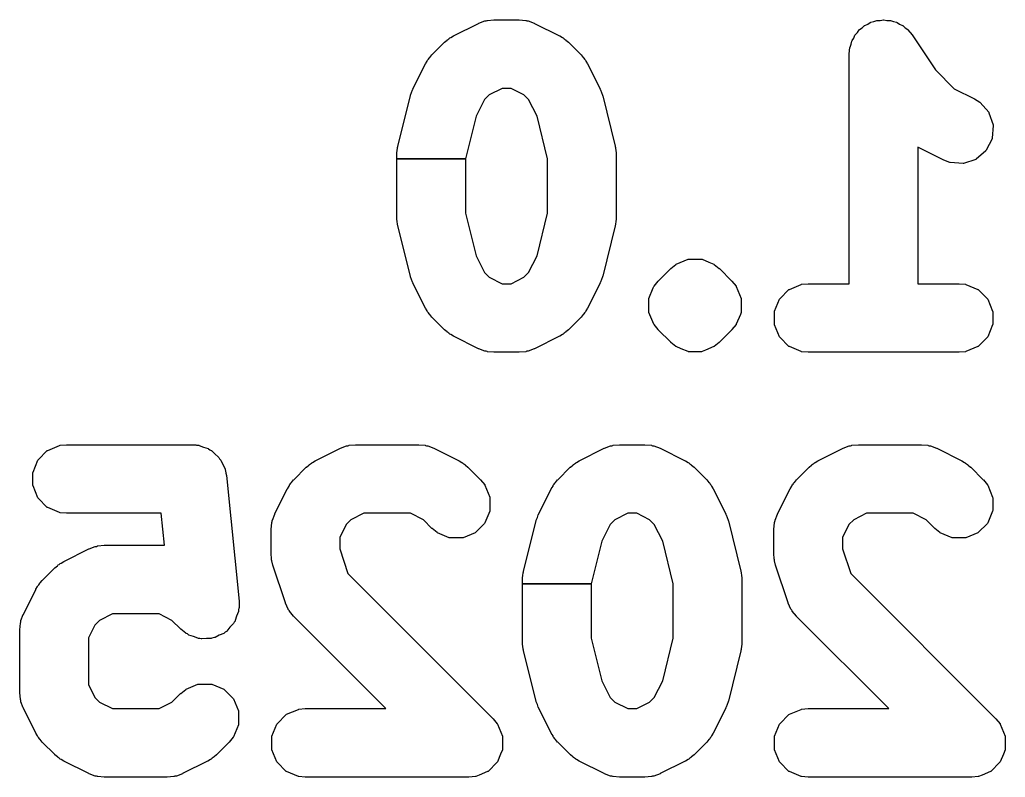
# Model space of a CAD drawing. Extents: x 54 to 204, y -96 to -37.
# Drawn here: x 165.086 to 168.82, y -95.995 to -93.125 of the extents above; entities that cross this region are included whole.
import ezdxf

# ---------------------------------------------------------------- set-up
doc = ezdxf.new("R2010")
doc.units = 0
doc.layers.add('BLACK', color=7, linetype='CONTINUOUS')

msp = doc.modelspace()

# ---------------------------------------------------------------- linework, layer by layer
at = {"layer": 'BLACK', "linetype": 'CONTINUOUS'}
for p, q in [((166.72976, -93.186189), (166.824998, -93.13857)), ((166.824998, -93.13857), (166.825447, -93.138372)), ((166.825447, -93.138372), (166.848333, -93.129614)), ((166.848333, -93.129614), (166.849765, -93.129297)), ((166.849765, -93.129297), (166.853435, -93.129035)), ((166.853435, -93.129035), (166.856838, -93.127627)), ((166.856838, -93.127627), (166.85826, -93.127271)), ((166.85826, -93.127271), (166.882646, -93.124869)), ((166.882646, -93.124869), (166.883136, -93.124845)), ((166.883136, -93.124845), (166.978374, -93.124845)), ((166.978374, -93.124845), (166.978864, -93.124869)), ((166.978864, -93.124869), (167.00325, -93.127271)), ((167.00325, -93.127271), (167.004673, -93.127628)), ((167.004673, -93.127628), (167.008071, -93.129035)), ((167.008071, -93.129035), (167.011745, -93.129297)), ((167.011745, -93.129297), (167.013177, -93.129614)), ((167.013177, -93.129614), (167.036063, -93.138372)), ((167.036063, -93.138372), (167.036512, -93.13857)), ((167.036512, -93.13857), (167.131749, -93.186188)), ((168.268256, -93.162204), (168.278033, -93.155686)), ((168.278033, -93.155686), (168.286344, -93.147375)), ((168.286344, -93.147375), (168.287966, -93.146292)), ((168.287966, -93.146292), (168.298947, -93.141742)), ((168.298947, -93.141742), (168.308838, -93.13515)), ((168.308838, -93.13515), (168.31064, -93.134405)), ((168.31064, -93.134405), (168.322168, -93.132123)), ((168.322168, -93.132123), (168.333027, -93.127627)), ((168.333027, -93.127627), (168.33494, -93.127247)), ((168.33494, -93.127247), (168.346824, -93.127247)), ((168.346824, -93.127247), (168.358486, -93.12494)), ((168.358486, -93.12494), (168.360437, -93.124942)), ((168.360437, -93.124942), (168.371963, -93.127247)), ((168.371963, -93.127247), (168.383712, -93.127247)), ((168.383712, -93.127247), (168.385625, -93.127628)), ((168.385625, -93.127628), (168.396601, -93.132174)), ((168.396601, -93.132174), (168.408264, -93.134507)), ((168.408264, -93.134507), (168.410065, -93.135256)), ((168.410065, -93.135256), (168.419829, -93.141795)), ((168.419829, -93.141795), (168.430685, -93.146292)), ((168.430685, -93.146292), (168.432308, -93.147375)), ((168.432308, -93.147375), (168.440715, -93.155782)), ((168.440715, -93.155782), (168.450589, -93.162395)), ((166.712084, -93.197286), (166.71528, -93.194665)), ((166.71528, -93.194665), (166.716537, -93.193912)), ((166.716537, -93.193912), (166.719194, -93.19281)), ((166.719194, -93.19281), (166.729333, -93.186429)), ((166.729333, -93.186429), (166.72976, -93.186189)), ((167.131749, -93.186188), (167.132177, -93.186429)), ((167.132177, -93.186429), (167.142317, -93.192813)), ((167.142317, -93.192813), (167.144971, -93.193912)), ((167.144971, -93.193912), (167.146229, -93.194666)), ((167.146229, -93.194666), (167.149414, -93.197279)), ((168.239736, -93.204106), (168.246277, -93.194337)), ((168.246277, -93.194337), (168.250773, -93.183485)), ((168.250773, -93.183485), (168.251856, -93.181864)), ((168.251856, -93.181864), (168.260261, -93.173457)), ((168.260261, -93.173457), (168.266876, -93.163582)), ((168.266876, -93.163582), (168.268256, -93.162204)), ((168.450589, -93.162395), (168.451675, -93.163381)), ((168.451675, -93.163381), (168.467037, -93.18214)), ((168.467037, -93.18214), (168.466998, -93.182171)), ((168.466998, -93.182171), (168.467085, -93.182301)), ((168.467085, -93.182301), (168.467136, -93.18226)), ((168.467136, -93.18226), (168.467192, -93.182328)), ((168.467192, -93.182328), (168.467492, -93.182734)), ((168.467492, -93.182734), (168.555586, -93.314876)), ((166.648355, -93.25816), (166.695973, -93.210541)), ((166.695973, -93.210541), (166.696337, -93.210211)), ((166.696337, -93.210211), (166.705599, -93.202608)), ((166.705599, -93.202608), (166.707483, -93.200438)), ((166.707483, -93.200438), (166.708595, -93.199484)), ((166.708595, -93.199484), (166.712084, -93.197286)), ((167.149414, -93.197279), (167.152915, -93.199484)), ((167.152915, -93.199484), (167.154028, -93.200439)), ((167.154028, -93.200439), (167.155912, -93.202612)), ((167.155912, -93.202612), (167.165172, -93.210211)), ((167.165172, -93.210211), (167.165535, -93.21054)), ((167.165535, -93.21054), (167.213154, -93.258158)), ((168.229375, -93.254098), (168.231752, -93.229969)), ((168.231752, -93.229969), (168.232109, -93.228546)), ((168.232109, -93.228546), (168.236655, -93.217568)), ((168.236655, -93.217568), (168.238988, -93.205907)), ((168.238988, -93.205907), (168.239736, -93.204106)), ((166.637299, -93.270779), (166.638253, -93.269667)), ((166.638253, -93.269667), (166.640429, -93.267778)), ((166.640429, -93.267778), (166.648026, -93.258523)), ((166.648026, -93.258523), (166.648355, -93.25816)), ((167.213154, -93.258158), (167.213484, -93.258522)), ((167.213484, -93.258522), (167.221082, -93.26778)), ((167.221082, -93.26778), (167.223257, -93.269667)), ((167.223257, -93.269667), (167.224211, -93.27078)), ((168.229326, -93.254845), (168.229347, -93.254387)), ((168.229326, -94.124845), (168.229326, -93.254845)), ((168.229347, -93.254387), (168.229355, -93.2543)), ((168.229355, -93.2543), (168.229417, -93.254305)), ((168.229418, -93.254102), (168.229375, -93.254098)), ((168.229417, -93.254305), (168.229418, -93.254102)), ((166.576385, -93.387183), (166.624003, -93.291946)), ((166.624003, -93.291946), (166.624244, -93.291518)), ((166.624244, -93.291518), (166.630626, -93.281378)), ((166.630626, -93.281378), (166.631727, -93.278723)), ((166.631727, -93.278723), (166.63248, -93.277466)), ((166.63248, -93.277466), (166.635095, -93.274277)), ((166.635095, -93.274277), (166.637299, -93.270779)), ((167.224211, -93.27078), (167.226408, -93.27427)), ((167.226408, -93.27427), (167.229029, -93.277464)), ((167.229029, -93.277464), (167.229784, -93.278723)), ((167.229784, -93.278723), (167.230885, -93.281384)), ((167.230885, -93.281384), (167.237265, -93.291517)), ((167.237265, -93.291517), (167.237506, -93.291945)), ((167.237506, -93.291945), (167.285125, -93.387183)), ((168.555586, -93.314876), (168.626809, -93.386099)), ((166.518922, -93.604267), (166.566541, -93.413791)), ((166.566541, -93.413791), (166.566683, -93.413322)), ((166.566683, -93.413322), (166.567096, -93.412163)), ((166.567096, -93.412163), (166.567112, -93.41195)), ((166.567112, -93.41195), (166.567429, -93.410518)), ((166.567429, -93.410518), (166.571298, -93.400403)), ((166.571298, -93.400403), (166.574929, -93.390246)), ((166.574929, -93.390246), (166.575616, -93.388957)), ((166.575616, -93.388957), (166.575747, -93.388778)), ((166.575747, -93.388778), (166.576188, -93.38763)), ((166.576188, -93.38763), (166.576385, -93.387183)), ((166.864904, -93.409304), (166.847118, -93.427089)), ((166.913825, -93.384845), (166.864904, -93.409304)), ((166.947686, -93.384845), (166.913825, -93.384845)), ((166.996604, -93.409303), (166.947686, -93.384845)), ((167.014389, -93.427089), (166.996604, -93.409303)), ((167.285125, -93.387183), (167.285323, -93.387632)), ((167.285323, -93.387632), (167.285761, -93.388778)), ((167.285761, -93.388778), (167.285891, -93.388953)), ((167.285891, -93.388953), (167.286581, -93.390247)), ((167.286581, -93.390247), (167.290198, -93.400371)), ((167.290198, -93.400371), (167.294081, -93.410518)), ((167.294081, -93.410518), (167.294399, -93.411955)), ((167.294399, -93.411955), (167.294413, -93.412168)), ((167.294413, -93.412168), (167.294826, -93.41332)), ((167.294826, -93.41332), (167.294969, -93.413791)), ((167.294969, -93.413791), (167.342588, -93.604267)), ((168.626809, -93.386099), (168.703177, -93.424283)), ((166.847118, -93.427089), (166.815318, -93.49069)), ((167.04619, -93.490691), (167.014389, -93.427089)), ((168.703177, -93.424283), (168.703605, -93.424524)), ((168.703605, -93.424524), (168.724343, -93.437579)), ((168.724343, -93.437579), (168.725456, -93.438534)), ((168.725456, -93.438534), (168.757412, -93.475379)), ((166.815318, -93.49069), (166.775041, -93.651802)), ((167.086469, -93.651803), (167.04619, -93.490691)), ((168.757412, -93.475379), (168.758378, -93.477074)), ((168.758378, -93.477074), (168.773801, -93.523344)), ((168.774045, -93.52528), (168.770587, -93.57393)), ((168.773801, -93.523344), (168.774045, -93.52528)), ((166.518291, -93.608368), (166.518827, -93.604748)), ((166.518827, -93.604748), (166.518922, -93.604267)), ((167.342588, -93.604267), (167.342683, -93.604749)), ((167.342683, -93.604749), (167.343217, -93.608367)), ((168.770072, -93.575811), (168.748261, -93.619434)), ((168.770587, -93.57393), (168.770072, -93.575811)), ((166.515041, -93.635797), (166.515065, -93.635307)), ((166.515041, -93.651802), (166.515041, -93.635797)), ((166.515065, -93.635307), (166.515423, -93.631668)), ((166.515243, -93.62899), (166.516573, -93.619987)), ((166.515243, -93.630457), (166.515243, -93.62899)), ((166.515423, -93.631668), (166.515243, -93.630457)), ((166.516573, -93.619987), (166.517467, -93.610921)), ((166.517467, -93.610921), (166.517823, -93.6095)), ((166.517823, -93.6095), (166.518291, -93.608368)), ((167.343217, -93.608367), (167.343686, -93.609498)), ((167.343686, -93.609498), (167.344043, -93.610921)), ((167.344043, -93.610921), (167.344935, -93.619985)), ((167.344935, -93.619985), (167.346267, -93.628989)), ((167.346266, -93.630458), (167.346085, -93.631665)), ((167.346085, -93.631665), (167.346445, -93.635306)), ((167.346267, -93.628989), (167.346266, -93.630458)), ((167.346445, -93.635306), (167.346469, -93.635797)), ((167.346469, -93.635797), (167.346469, -93.873892)), ((168.491236, -93.608974), (168.489326, -93.607771)), ((168.489326, -93.607771), (168.489326, -94.124845)), ((168.491664, -93.609215), (168.491236, -93.608974)), ((168.586902, -93.656834), (168.491664, -93.609215)), ((168.747065, -93.620975), (168.71022, -93.652931)), ((168.748261, -93.619434), (168.747065, -93.620975)), ((166.515041, -93.873892), (166.515041, -93.651802)), ((166.515041, -93.651802), (166.775041, -93.651802)), ((166.775041, -93.651802), (166.515041, -93.651802)), ((166.775041, -93.651802), (166.775041, -93.857886)), ((167.086469, -93.857885), (167.086469, -93.651803)), ((168.587351, -93.657032), (168.586902, -93.656834)), ((168.610237, -93.66579), (168.587351, -93.657032)), ((168.61167, -93.666107), (168.610237, -93.66579)), ((168.660319, -93.669564), (168.61167, -93.666107)), ((168.662254, -93.66932), (168.660319, -93.669564)), ((168.708525, -93.653897), (168.662254, -93.66932)), ((168.71022, -93.652931), (168.708525, -93.653897)), ((166.775041, -93.857886), (166.815318, -94.018997)), ((167.04619, -94.018996), (167.086469, -93.857885)), ((166.515065, -93.874382), (166.515041, -93.873892)), ((166.515423, -93.878019), (166.515065, -93.874382)), ((166.515243, -93.879232), (166.515423, -93.878019)), ((166.515243, -93.880699), (166.515243, -93.879232)), ((166.516573, -93.8897), (166.515243, -93.880699)), ((166.517467, -93.898768), (166.516573, -93.8897)), ((166.517823, -93.90019), (166.517467, -93.898768)), ((166.518291, -93.901321), (166.517823, -93.90019)), ((166.518827, -93.904941), (166.518291, -93.901321)), ((167.343217, -93.901322), (167.342683, -93.90494)), ((167.343686, -93.900192), (167.343217, -93.901322)), ((167.344043, -93.898768), (167.343686, -93.900192)), ((167.344935, -93.889702), (167.344043, -93.898768)), ((167.346267, -93.8807), (167.344935, -93.889702)), ((167.346445, -93.874383), (167.346085, -93.878022)), ((167.346085, -93.878022), (167.346266, -93.879231)), ((167.346266, -93.879231), (167.346267, -93.8807)), ((167.346469, -93.873892), (167.346445, -93.874383)), ((166.518922, -93.905422), (166.518827, -93.904941)), ((166.566541, -94.095898), (166.518922, -93.905422)), ((167.342588, -93.905422), (167.294969, -94.095898)), ((167.342683, -93.90494), (167.342588, -93.905422)), ((166.815318, -94.018997), (166.847118, -94.082597)), ((167.014388, -94.0826), (167.04619, -94.018996)), ((167.553479, -94.067354), (167.57242, -94.051808)), ((167.57242, -94.051808), (167.573679, -94.051054)), ((167.573679, -94.051054), (167.618739, -94.032389)), ((167.618739, -94.032389), (167.620652, -94.032008)), ((167.620652, -94.032008), (167.669428, -94.032008)), ((167.669428, -94.032008), (167.671341, -94.032389)), ((167.671341, -94.032389), (167.697735, -94.043322)), ((167.697735, -94.043322), (167.716399, -94.051053)), ((167.716399, -94.051053), (167.717613, -94.051863)), ((167.717613, -94.051863), (167.717659, -94.051808)), ((167.717659, -94.051808), (167.736601, -94.067354)), ((166.847118, -94.082597), (166.864907, -94.100386)), ((166.996604, -94.100385), (167.014388, -94.0826)), ((167.505496, -94.115304), (167.553115, -94.067684)), ((167.553115, -94.067684), (167.553479, -94.067354)), ((167.736601, -94.067354), (167.736965, -94.067683)), ((167.736965, -94.067683), (167.784584, -94.115302)), ((166.566684, -94.096368), (166.566541, -94.095898)), ((166.567096, -94.097522), (166.566684, -94.096368)), ((166.567112, -94.097739), (166.567096, -94.097522)), ((166.567429, -94.099171), (166.567112, -94.097739)), ((166.571298, -94.109284), (166.567429, -94.099171)), ((166.574929, -94.119443), (166.571298, -94.109284)), ((166.575618, -94.120735), (166.574929, -94.119443)), ((166.575749, -94.120912), (166.575618, -94.120735)), ((166.576188, -94.122058), (166.575749, -94.120912)), ((166.576385, -94.122506), (166.576188, -94.122058)), ((166.624003, -94.217743), (166.576385, -94.122506)), ((166.864907, -94.100386), (166.913825, -94.124845)), ((166.913825, -94.124845), (166.947686, -94.124845)), ((166.947686, -94.124845), (166.996604, -94.100385)), ((167.285125, -94.122506), (167.237506, -94.217744)), ((167.285323, -94.122056), (167.285125, -94.122506)), ((167.28576, -94.120912), (167.285323, -94.122056)), ((167.285889, -94.120739), (167.28576, -94.120912)), ((167.286582, -94.119442), (167.285889, -94.120739)), ((167.29022, -94.109258), (167.286582, -94.119442)), ((167.294081, -94.099171), (167.29022, -94.109258)), ((167.294399, -94.097733), (167.294081, -94.099171)), ((167.294414, -94.097517), (167.294399, -94.097733)), ((167.294825, -94.09637), (167.294414, -94.097517)), ((167.294969, -94.095898), (167.294825, -94.09637)), ((167.489622, -94.134609), (167.505167, -94.115667)), ((167.505167, -94.115667), (167.505496, -94.115304)), ((167.784584, -94.115302), (167.784913, -94.115666)), ((167.784913, -94.115666), (167.800458, -94.134609)), ((168.002253, -94.146292), (168.047313, -94.127628)), ((168.047313, -94.127628), (168.048736, -94.127271)), ((168.048736, -94.127271), (168.073122, -94.124869)), ((168.073122, -94.124869), (168.073612, -94.124845)), ((168.073612, -94.124845), (168.229326, -94.124845)), ((168.489326, -94.124845), (168.64504, -94.124845)), ((168.64504, -94.124845), (168.64553, -94.124869)), ((168.64553, -94.124869), (168.669916, -94.127271)), ((168.669916, -94.127271), (168.671339, -94.127628)), ((168.671339, -94.127628), (168.716399, -94.146292)), ((167.470204, -94.180926), (167.486689, -94.141129)), ((167.486689, -94.141129), (167.488868, -94.135868)), ((167.488868, -94.135868), (167.489622, -94.134609)), ((167.800458, -94.134609), (167.801212, -94.135868)), ((167.801212, -94.135868), (167.819876, -94.180927)), ((167.966142, -94.181863), (168.00063, -94.147375)), ((168.00063, -94.147375), (168.002253, -94.146292)), ((168.716399, -94.146292), (168.718022, -94.147375)), ((168.718022, -94.147375), (168.75251, -94.181863)), ((167.469823, -94.182839), (167.470204, -94.180926)), ((167.469823, -94.231614), (167.469823, -94.182839)), ((167.819876, -94.180927), (167.820257, -94.18284)), ((167.820257, -94.18284), (167.820257, -94.231614)), ((167.946395, -94.228546), (167.965059, -94.183486)), ((167.965059, -94.183486), (167.966142, -94.181863)), ((168.75251, -94.181863), (168.753593, -94.183486)), ((168.753593, -94.183486), (168.772257, -94.228546)), ((166.624244, -94.218171), (166.624003, -94.217743)), ((166.630625, -94.228308), (166.624244, -94.218171)), ((166.631726, -94.230965), (166.630625, -94.228308)), ((166.63248, -94.232223), (166.631726, -94.230965)), ((166.635098, -94.235414), (166.63248, -94.232223)), ((166.637299, -94.238909), (166.635098, -94.235414)), ((166.638254, -94.240022), (166.637299, -94.238909)), ((166.640427, -94.241906), (166.638254, -94.240022)), ((167.223255, -94.240023), (167.221083, -94.241905)), ((167.224212, -94.238908), (167.223255, -94.240023)), ((167.226411, -94.235413), (167.224212, -94.238908)), ((167.22903, -94.232223), (167.226411, -94.235413)), ((167.229785, -94.230963), (167.22903, -94.232223)), ((167.230884, -94.228305), (167.229785, -94.230963)), ((167.237265, -94.218172), (167.230884, -94.228305)), ((167.237506, -94.217744), (167.237265, -94.218172)), ((167.470204, -94.233528), (167.469823, -94.231614)), ((167.488869, -94.278587), (167.470204, -94.233528)), ((167.819876, -94.233528), (167.816729, -94.241125)), ((167.820257, -94.231614), (167.819876, -94.233528)), ((167.946014, -94.230459), (167.946395, -94.228546)), ((167.946014, -94.279231), (167.946014, -94.230459)), ((168.772257, -94.228546), (168.772638, -94.230459)), ((168.772638, -94.230459), (168.772638, -94.279231)), ((166.648025, -94.251165), (166.640427, -94.241906)), ((166.648354, -94.251528), (166.648025, -94.251165)), ((166.695973, -94.299148), (166.648354, -94.251528)), ((167.213156, -94.25153), (167.165537, -94.299149)), ((167.213485, -94.251166), (167.213156, -94.25153)), ((167.221083, -94.241905), (167.213485, -94.251166)), ((167.816729, -94.241125), (167.801211, -94.278586)), ((166.696337, -94.299478), (166.695973, -94.299148)), ((166.705598, -94.307078), (166.696337, -94.299478)), ((166.707482, -94.309251), (166.705598, -94.307078)), ((166.708595, -94.310206), (166.707482, -94.309251)), ((166.712082, -94.312401), (166.708595, -94.310206)), ((166.715278, -94.315024), (166.712082, -94.312401)), ((166.716537, -94.315779), (166.715278, -94.315024)), ((167.146232, -94.315023), (167.144972, -94.315779)), ((167.149419, -94.312405), (167.146232, -94.315023)), ((167.152914, -94.310207), (167.149419, -94.312405)), ((167.154029, -94.30925), (167.152914, -94.310207)), ((167.155912, -94.307077), (167.154029, -94.30925)), ((167.165173, -94.299478), (167.155912, -94.307077)), ((167.165537, -94.299149), (167.165173, -94.299478)), ((167.489681, -94.279804), (167.488869, -94.278587)), ((167.489627, -94.279849), (167.489681, -94.279804)), ((167.505168, -94.298786), (167.489627, -94.279849)), ((167.505497, -94.299149), (167.505168, -94.298786)), ((167.553115, -94.346768), (167.505497, -94.299149)), ((167.784582, -94.299151), (167.736963, -94.346769)), ((167.784912, -94.298787), (167.784582, -94.299151)), ((167.800457, -94.279845), (167.784912, -94.298787)), ((167.801211, -94.278586), (167.800457, -94.279845)), ((167.946395, -94.281144), (167.946014, -94.279231)), ((167.965059, -94.326204), (167.946395, -94.281144)), ((168.772257, -94.281144), (168.753593, -94.326204)), ((168.772638, -94.279231), (168.772257, -94.281144)), ((166.719201, -94.316882), (166.716537, -94.315779)), ((166.729332, -94.32326), (166.719201, -94.316882)), ((166.72976, -94.323501), (166.729332, -94.32326)), ((166.824998, -94.37112), (166.72976, -94.323501)), ((167.131749, -94.323502), (167.036512, -94.37112)), ((167.132177, -94.323261), (167.131749, -94.323502)), ((167.14231, -94.31688), (167.132177, -94.323261)), ((167.144972, -94.315779), (167.14231, -94.31688)), ((167.553479, -94.347098), (167.553115, -94.346768)), ((167.572421, -94.362643), (167.553479, -94.347098)), ((167.7366, -94.347098), (167.717663, -94.362638)), ((167.736963, -94.346769), (167.7366, -94.347098)), ((167.966142, -94.327827), (167.965059, -94.326204)), ((168.00063, -94.362315), (167.966142, -94.327827)), ((168.75251, -94.327827), (168.718022, -94.362315)), ((168.753593, -94.326204), (168.75251, -94.327827)), ((166.825447, -94.371318), (166.824998, -94.37112)), ((166.848333, -94.380076), (166.825447, -94.371318)), ((166.849766, -94.380393), (166.848333, -94.380076)), ((166.853436, -94.380653), (166.849766, -94.380393)), ((166.856837, -94.382062), (166.853436, -94.380653)), ((166.85826, -94.382419), (166.856837, -94.382062)), ((166.882646, -94.384821), (166.85826, -94.382419)), ((166.883136, -94.384845), (166.882646, -94.384821)), ((166.978374, -94.384845), (166.883136, -94.384845)), ((166.978864, -94.384821), (166.978374, -94.384845)), ((167.00325, -94.382419), (166.978864, -94.384821)), ((167.004674, -94.382062), (167.00325, -94.382419)), ((167.008072, -94.380653), (167.004674, -94.382062)), ((167.011744, -94.380393), (167.008072, -94.380653)), ((167.013177, -94.380076), (167.011744, -94.380393)), ((167.036063, -94.371318), (167.013177, -94.380076)), ((167.036512, -94.37112), (167.036063, -94.371318)), ((167.572466, -94.362587), (167.572421, -94.362643)), ((167.573681, -94.363398), (167.572466, -94.362587)), ((167.592679, -94.371267), (167.573681, -94.363398)), ((167.61874, -94.382062), (167.592679, -94.371267)), ((167.620653, -94.382443), (167.61874, -94.382062)), ((167.669427, -94.382443), (167.620653, -94.382443)), ((167.671341, -94.382062), (167.669427, -94.382443)), ((167.684538, -94.376595), (167.671341, -94.382062)), ((167.716399, -94.363398), (167.684537, -94.376594)), ((167.684537, -94.376594), (167.684538, -94.376595)), ((167.717576, -94.362532), (167.716399, -94.363398)), ((167.717663, -94.362638), (167.717576, -94.362532)), ((168.002253, -94.363398), (168.00063, -94.362315)), ((168.047313, -94.382062), (168.002253, -94.363398)), ((168.048736, -94.382419), (168.047313, -94.382062)), ((168.073122, -94.384821), (168.048736, -94.382419)), ((168.073612, -94.384845), (168.073122, -94.384821)), ((168.64504, -94.384845), (168.073612, -94.384845)), ((168.64553, -94.384821), (168.64504, -94.384845)), ((168.669916, -94.382419), (168.64553, -94.384821)), ((168.671339, -94.382062), (168.669916, -94.382419)), ((168.716399, -94.363398), (168.671339, -94.382062)), ((168.718022, -94.362315), (168.716399, -94.363398)), ((165.156618, -94.791807), (165.191106, -94.757319)), ((165.191106, -94.757319), (165.192729, -94.756236)), ((165.192729, -94.756236), (165.237789, -94.737572)), ((165.237789, -94.737572), (165.239212, -94.737215)), ((165.239212, -94.737215), (165.263598, -94.734813)), ((165.263598, -94.734813), (165.264088, -94.734789)), ((165.264088, -94.734789), (165.740278, -94.734789)), ((165.740278, -94.734789), (165.740768, -94.734813)), ((165.740768, -94.734813), (165.749296, -94.735652)), ((165.749296, -94.735652), (165.751847, -94.735398)), ((165.751847, -94.735398), (165.753788, -94.735586)), ((165.753788, -94.735586), (165.756294, -94.736341)), ((165.756294, -94.736341), (165.765154, -94.737215)), ((165.765154, -94.737215), (165.766577, -94.737572)), ((165.766577, -94.737572), (165.783222, -94.744466)), ((165.783222, -94.744466), (165.800482, -94.749674)), ((165.800482, -94.749674), (165.802204, -94.750591)), ((165.802204, -94.750591), (165.806504, -94.754109)), ((165.806504, -94.754109), (165.811638, -94.756236)), ((165.811638, -94.756236), (165.81326, -94.757319)), ((165.81326, -94.757319), (165.826008, -94.770067)), ((166.20595, -94.796133), (166.301188, -94.748514)), ((166.301188, -94.748514), (166.301637, -94.748316)), ((166.301637, -94.748316), (166.324523, -94.739558)), ((166.324523, -94.739558), (166.325955, -94.739241)), ((166.325955, -94.739241), (166.329625, -94.738979)), ((166.329625, -94.738979), (166.333028, -94.737571)), ((166.333028, -94.737571), (166.33445, -94.737215)), ((166.33445, -94.737215), (166.358836, -94.734813)), ((166.358836, -94.734813), (166.359326, -94.734789)), ((166.359326, -94.734789), (166.597421, -94.734789)), ((166.597421, -94.734789), (166.597911, -94.734813)), ((166.597911, -94.734813), (166.622297, -94.737215)), ((166.622297, -94.737215), (166.62372, -94.737572)), ((166.62372, -94.737572), (166.627118, -94.738979)), ((166.627118, -94.738979), (166.630792, -94.739241)), ((166.630792, -94.739241), (166.632224, -94.739558)), ((166.632224, -94.739558), (166.65511, -94.748316)), ((166.65511, -94.748316), (166.655559, -94.748514)), ((166.655559, -94.748514), (166.750796, -94.796132)), ((167.20595, -94.796133), (167.301188, -94.748514)), ((167.301188, -94.748514), (167.301637, -94.748316)), ((167.301637, -94.748316), (167.324523, -94.739558)), ((167.324523, -94.739558), (167.325955, -94.739241)), ((167.325955, -94.739241), (167.329625, -94.738979)), ((167.329625, -94.738979), (167.333028, -94.737571)), ((167.333028, -94.737571), (167.33445, -94.737215)), ((167.33445, -94.737215), (167.358836, -94.734813)), ((167.358836, -94.734813), (167.359326, -94.734789)), ((167.359326, -94.734789), (167.454564, -94.734789)), ((167.454564, -94.734789), (167.455054, -94.734813)), ((167.455054, -94.734813), (167.47944, -94.737215)), ((167.47944, -94.737215), (167.480863, -94.737572)), ((167.480863, -94.737572), (167.484261, -94.738979)), ((167.484261, -94.738979), (167.487935, -94.739241)), ((167.487935, -94.739241), (167.489367, -94.739558)), ((167.489367, -94.739558), (167.512253, -94.748316)), ((167.512253, -94.748316), (167.512702, -94.748514)), ((167.512702, -94.748514), (167.607939, -94.796132)), ((168.110712, -94.796133), (168.20595, -94.748514)), ((168.20595, -94.748514), (168.206399, -94.748316)), ((168.206399, -94.748316), (168.229285, -94.739558)), ((168.229285, -94.739558), (168.230717, -94.739241)), ((168.230717, -94.739241), (168.234387, -94.738979)), ((168.234387, -94.738979), (168.23779, -94.737571)), ((168.23779, -94.737571), (168.239212, -94.737215)), ((168.239212, -94.737215), (168.263598, -94.734813)), ((168.263598, -94.734813), (168.264088, -94.734789)), ((168.264088, -94.734789), (168.502183, -94.734789)), ((168.502183, -94.734789), (168.502673, -94.734813)), ((168.502673, -94.734813), (168.527059, -94.737215)), ((168.527059, -94.737215), (168.528482, -94.737572)), ((168.528482, -94.737572), (168.53188, -94.738979)), ((168.53188, -94.738979), (168.535554, -94.739241)), ((168.535554, -94.739241), (168.536986, -94.739558)), ((168.536986, -94.739558), (168.559872, -94.748316)), ((168.559872, -94.748316), (168.560321, -94.748514)), ((168.560321, -94.748514), (168.655558, -94.796132)), ((165.136871, -94.83849), (165.155535, -94.79343)), ((165.155535, -94.79343), (165.156618, -94.791807)), ((165.826008, -94.770067), (165.839952, -94.781476)), ((165.839952, -94.781476), (165.841192, -94.782982)), ((165.841192, -94.782982), (165.843817, -94.787876)), ((165.843817, -94.787876), (165.847748, -94.791807)), ((165.847748, -94.791807), (165.848831, -94.79343)), ((165.848831, -94.79343), (165.855724, -94.810075)), ((166.195384, -94.802754), (166.205523, -94.796373)), ((166.205523, -94.796373), (166.20595, -94.796133)), ((166.750796, -94.796132), (166.751224, -94.796373)), ((166.751224, -94.796373), (166.761364, -94.802757)), ((167.195384, -94.802754), (167.205523, -94.796373)), ((167.205523, -94.796373), (167.20595, -94.796133)), ((167.607939, -94.796132), (167.608367, -94.796373)), ((167.608367, -94.796373), (167.618507, -94.802757)), ((168.100146, -94.802754), (168.110285, -94.796373)), ((168.110285, -94.796373), (168.110712, -94.796133)), ((168.655558, -94.796132), (168.655986, -94.796373)), ((168.655986, -94.796373), (168.666126, -94.802757)), ((165.855724, -94.810075), (165.864247, -94.825961)), ((165.864247, -94.825961), (165.864743, -94.827342)), ((165.864743, -94.827342), (165.866492, -94.836066)), ((165.866492, -94.836066), (165.867496, -94.83849)), ((166.124545, -94.868104), (166.172163, -94.820485)), ((166.172163, -94.820485), (166.172527, -94.820155)), ((166.172527, -94.820155), (166.181789, -94.812552)), ((166.181789, -94.812552), (166.183673, -94.810382)), ((166.183673, -94.810382), (166.184785, -94.809428)), ((166.184785, -94.809428), (166.188274, -94.80723)), ((166.188274, -94.80723), (166.19147, -94.804609)), ((166.19147, -94.804609), (166.192727, -94.803856)), ((166.192727, -94.803856), (166.195384, -94.802754)), ((166.761364, -94.802757), (166.764018, -94.803856)), ((166.764018, -94.803856), (166.765276, -94.80461)), ((166.765276, -94.80461), (166.768461, -94.807223)), ((166.768461, -94.807223), (166.771962, -94.809428)), ((166.771962, -94.809428), (166.773075, -94.810383)), ((166.773075, -94.810383), (166.774959, -94.812556)), ((166.774959, -94.812556), (166.784219, -94.820155)), ((166.784219, -94.820155), (166.784582, -94.820484)), ((166.784582, -94.820484), (166.832201, -94.868102)), ((167.124545, -94.868104), (167.172163, -94.820485)), ((167.172163, -94.820485), (167.172527, -94.820155)), ((167.172527, -94.820155), (167.181789, -94.812552)), ((167.181789, -94.812552), (167.183673, -94.810382)), ((167.183673, -94.810382), (167.184785, -94.809428)), ((167.184785, -94.809428), (167.188274, -94.80723)), ((167.188274, -94.80723), (167.19147, -94.804609)), ((167.19147, -94.804609), (167.192727, -94.803856)), ((167.192727, -94.803856), (167.195384, -94.802754)), ((167.618507, -94.802757), (167.621161, -94.803856)), ((167.621161, -94.803856), (167.622419, -94.80461)), ((167.622419, -94.80461), (167.625604, -94.807223)), ((167.625604, -94.807223), (167.629105, -94.809428)), ((167.629105, -94.809428), (167.630218, -94.810383)), ((167.630218, -94.810383), (167.632102, -94.812556)), ((167.632102, -94.812556), (167.641362, -94.820155)), ((167.641362, -94.820155), (167.641725, -94.820484)), ((167.641725, -94.820484), (167.689344, -94.868102)), ((168.029307, -94.868104), (168.076925, -94.820485)), ((168.076925, -94.820485), (168.077289, -94.820155)), ((168.077289, -94.820155), (168.086551, -94.812552)), ((168.086551, -94.812552), (168.088435, -94.810382)), ((168.088435, -94.810382), (168.089547, -94.809428)), ((168.089547, -94.809428), (168.093036, -94.80723)), ((168.093036, -94.80723), (168.096232, -94.804609)), ((168.096232, -94.804609), (168.097489, -94.803856)), ((168.097489, -94.803856), (168.100146, -94.802754)), ((168.666126, -94.802757), (168.66878, -94.803856)), ((168.66878, -94.803856), (168.670038, -94.80461)), ((168.670038, -94.80461), (168.673223, -94.807223)), ((168.673223, -94.807223), (168.676724, -94.809428)), ((168.676724, -94.809428), (168.677837, -94.810383)), ((168.677837, -94.810383), (168.679721, -94.812556)), ((168.679721, -94.812556), (168.688981, -94.820155)), ((168.688981, -94.820155), (168.689344, -94.820484)), ((168.689344, -94.820484), (168.736963, -94.868102)), ((165.13649, -94.840403), (165.136871, -94.83849)), ((165.13649, -94.889175), (165.13649, -94.840403)), ((165.867496, -94.83849), (165.867876, -94.840403)), ((165.867876, -94.840403), (165.867876, -94.842967)), ((165.867876, -94.842967), (165.86956, -94.851368)), ((165.86956, -94.851368), (165.869633, -94.851853)), ((165.869633, -94.851853), (165.917252, -95.328043)), ((166.116619, -94.877722), (166.124216, -94.868467)), ((166.124216, -94.868467), (166.124545, -94.868104)), ((166.832201, -94.868102), (166.832531, -94.868466)), ((166.832531, -94.868466), (166.848076, -94.887408)), ((167.116619, -94.877722), (167.124216, -94.868467)), ((167.124216, -94.868467), (167.124545, -94.868104)), ((167.689344, -94.868102), (167.689674, -94.868466)), ((167.689674, -94.868466), (167.697272, -94.877724)), ((168.021381, -94.877722), (168.028978, -94.868467)), ((168.028978, -94.868467), (168.029307, -94.868104)), ((168.736963, -94.868102), (168.737293, -94.868466)), ((168.737293, -94.868466), (168.752838, -94.887408)), ((165.136871, -94.891088), (165.13649, -94.889175)), ((165.155535, -94.936148), (165.136871, -94.891088)), ((166.052575, -94.997127), (166.100193, -94.90189)), ((166.100193, -94.90189), (166.100434, -94.901462)), ((166.100434, -94.901462), (166.106816, -94.891322)), ((166.106816, -94.891322), (166.107917, -94.888667)), ((166.107917, -94.888667), (166.10867, -94.88741)), ((166.10867, -94.88741), (166.111285, -94.884221)), ((166.111285, -94.884221), (166.113489, -94.880723)), ((166.113489, -94.880723), (166.114443, -94.879611)), ((166.114443, -94.879611), (166.116619, -94.877722)), ((166.848076, -94.887408), (166.84883, -94.888667)), ((166.84883, -94.888667), (166.867495, -94.933727)), ((167.052575, -94.997127), (167.100193, -94.90189)), ((167.100193, -94.90189), (167.100434, -94.901462)), ((167.100434, -94.901462), (167.106816, -94.891322)), ((167.106816, -94.891322), (167.107917, -94.888667)), ((167.107917, -94.888667), (167.10867, -94.88741)), ((167.10867, -94.88741), (167.111285, -94.884221)), ((167.111285, -94.884221), (167.113489, -94.880723)), ((167.113489, -94.880723), (167.114443, -94.879611)), ((167.114443, -94.879611), (167.116619, -94.877722)), ((167.697272, -94.877724), (167.699447, -94.879611)), ((167.699447, -94.879611), (167.700401, -94.880724)), ((167.700401, -94.880724), (167.702598, -94.884214)), ((167.702598, -94.884214), (167.705219, -94.887408)), ((167.705219, -94.887408), (167.705974, -94.888667)), ((167.705974, -94.888667), (167.707075, -94.891328)), ((167.707075, -94.891328), (167.713455, -94.901461)), ((167.713455, -94.901461), (167.713696, -94.901889)), ((167.713696, -94.901889), (167.761315, -94.997127)), ((167.957337, -94.997127), (168.004955, -94.90189)), ((168.004955, -94.90189), (168.005196, -94.901462)), ((168.005196, -94.901462), (168.011578, -94.891322)), ((168.011578, -94.891322), (168.012679, -94.888667)), ((168.012679, -94.888667), (168.013432, -94.88741)), ((168.013432, -94.88741), (168.016047, -94.884221)), ((168.016047, -94.884221), (168.018251, -94.880723)), ((168.018251, -94.880723), (168.019205, -94.879611)), ((168.019205, -94.879611), (168.021381, -94.877722)), ((168.752838, -94.887408), (168.753592, -94.888667)), ((168.753592, -94.888667), (168.772257, -94.933727)), ((165.156618, -94.937771), (165.155535, -94.936148)), ((165.191106, -94.972259), (165.156618, -94.937771)), ((166.867495, -94.933727), (166.867876, -94.93564)), ((166.867876, -94.93564), (166.867876, -94.984413)), ((168.772257, -94.933727), (168.772638, -94.93564)), ((168.772638, -94.93564), (168.772638, -94.984413)), ((165.192729, -94.973342), (165.191106, -94.972259)), ((165.237789, -94.992006), (165.192729, -94.973342)), ((166.867495, -94.986326), (166.84883, -95.031386)), ((166.867876, -94.984413), (166.867495, -94.986326)), ((168.772257, -94.986326), (168.753592, -95.031386)), ((168.772638, -94.984413), (168.772257, -94.986326)), ((165.239212, -94.992363), (165.237789, -94.992006)), ((165.263598, -94.994765), (165.239212, -94.992363)), ((165.264088, -94.994789), (165.263598, -94.994765)), ((165.622629, -94.994789), (165.264088, -94.994789)), ((165.634724, -95.115741), (165.622629, -94.994789)), ((166.04304, -95.025563), (166.043302, -95.021894)), ((166.043302, -95.021894), (166.043619, -95.020462)), ((166.043619, -95.020462), (166.052377, -94.997576)), ((166.052377, -94.997576), (166.052575, -94.997127)), ((166.341094, -95.019248), (166.323308, -95.037033)), ((166.390015, -94.994789), (166.341094, -95.019248)), ((166.566733, -94.994789), (166.390015, -94.994789)), ((166.615651, -95.019247), (166.566733, -94.994789)), ((166.648353, -95.05195), (166.615651, -95.019247)), ((166.995112, -95.214211), (167.042731, -95.023735)), ((167.042731, -95.023735), (167.042873, -95.023266)), ((167.042873, -95.023266), (167.043286, -95.022107)), ((167.043286, -95.022107), (167.043302, -95.021894)), ((167.043302, -95.021894), (167.043619, -95.020462)), ((167.043619, -95.020462), (167.047488, -95.010347)), ((167.047488, -95.010347), (167.051119, -95.00019)), ((167.051119, -95.00019), (167.051806, -94.998901)), ((167.051806, -94.998901), (167.051937, -94.998722)), ((167.051937, -94.998722), (167.052378, -94.997574)), ((167.052378, -94.997574), (167.052575, -94.997127)), ((167.341094, -95.019248), (167.323308, -95.037033)), ((167.390015, -94.994789), (167.341094, -95.019248)), ((167.423876, -94.994789), (167.390015, -94.994789)), ((167.472794, -95.019247), (167.423876, -94.994789)), ((167.490579, -95.037033), (167.472794, -95.019247)), ((167.761315, -94.997127), (167.761513, -94.997576)), ((167.761513, -94.997576), (167.761951, -94.998722)), ((167.761951, -94.998722), (167.762081, -94.998897)), ((167.762081, -94.998897), (167.762771, -95.000191)), ((167.762771, -95.000191), (167.766388, -95.010315)), ((167.766388, -95.010315), (167.770271, -95.020462)), ((167.770271, -95.020462), (167.770589, -95.021899)), ((167.770589, -95.021899), (167.770603, -95.022112)), ((167.770603, -95.022112), (167.771016, -95.023264)), ((167.771016, -95.023264), (167.771159, -95.023735)), ((167.771159, -95.023735), (167.818778, -95.214211)), ((167.947802, -95.025563), (167.948064, -95.021894)), ((167.948064, -95.021894), (167.948381, -95.020462)), ((167.948381, -95.020462), (167.957139, -94.997576)), ((167.957139, -94.997576), (167.957337, -94.997127)), ((168.245856, -95.019248), (168.22807, -95.037033)), ((168.294777, -94.994789), (168.245856, -95.019248)), ((168.471495, -94.994789), (168.294777, -94.994789)), ((168.520413, -95.019247), (168.471495, -94.994789)), ((168.553115, -95.05195), (168.520413, -95.019247)), ((166.03885, -95.055265), (166.038874, -95.054775)), ((166.03885, -95.150503), (166.03885, -95.055265)), ((166.038874, -95.054775), (166.041276, -95.030389)), ((166.041276, -95.030389), (166.041632, -95.028966)), ((166.041632, -95.028966), (166.04304, -95.025563)), ((166.323308, -95.037033), (166.29885, -95.085952)), ((166.648717, -95.05228), (166.648353, -95.05195)), ((166.667659, -95.067825), (166.648717, -95.05228)), ((166.847747, -95.033009), (166.81326, -95.067496)), ((166.84883, -95.031386), (166.847747, -95.033009)), ((167.323308, -95.037033), (167.291508, -95.100634)), ((167.52238, -95.100635), (167.490579, -95.037033)), ((167.943612, -95.055265), (167.943636, -95.054775)), ((167.943612, -95.150503), (167.943612, -95.055265)), ((167.943636, -95.054775), (167.946038, -95.030389)), ((167.946038, -95.030389), (167.946394, -95.028966)), ((167.946394, -95.028966), (167.947802, -95.025563)), ((168.22807, -95.037033), (168.203612, -95.085952)), ((168.553479, -95.05228), (168.553115, -95.05195)), ((168.572421, -95.067825), (168.553479, -95.05228)), ((168.752509, -95.033009), (168.718022, -95.067496)), ((168.753592, -95.031386), (168.752509, -95.033009)), ((166.29885, -95.085952), (166.29885, -95.129409)), ((166.668918, -95.068579), (166.667659, -95.067825)), ((166.713978, -95.087244), (166.668918, -95.068579)), ((166.715891, -95.087625), (166.713978, -95.087244)), ((166.764664, -95.087625), (166.715891, -95.087625)), ((166.766577, -95.087244), (166.764664, -95.087625)), ((166.811637, -95.068579), (166.766577, -95.087244)), ((166.81326, -95.067496), (166.811637, -95.068579)), ((168.203612, -95.085952), (168.203612, -95.129409)), ((168.57368, -95.068579), (168.572421, -95.067825)), ((168.61874, -95.087244), (168.57368, -95.068579)), ((168.620653, -95.087625), (168.61874, -95.087244)), ((168.669426, -95.087625), (168.620653, -95.087625)), ((168.671339, -95.087244), (168.669426, -95.087625)), ((168.716399, -95.068579), (168.671339, -95.087244)), ((168.718022, -95.067496), (168.716399, -95.068579)), ((165.253569, -95.177085), (165.348807, -95.129466)), ((165.348807, -95.129466), (165.349256, -95.129268)), ((165.349256, -95.129268), (165.372142, -95.12051)), ((165.372142, -95.12051), (165.373574, -95.120193)), ((165.373574, -95.120193), (165.377244, -95.119931)), ((165.377244, -95.119931), (165.380647, -95.118523)), ((165.380647, -95.118523), (165.382069, -95.118167)), ((165.382069, -95.118167), (165.406455, -95.115765)), ((165.406455, -95.115765), (165.406945, -95.115741)), ((165.406945, -95.115741), (165.634724, -95.115741)), ((166.29885, -95.129409), (166.330091, -95.223134)), ((167.291508, -95.100634), (167.251231, -95.261746)), ((167.562659, -95.261747), (167.52238, -95.100635)), ((168.203612, -95.129409), (168.234853, -95.223134)), ((166.038874, -95.150993), (166.03885, -95.150503)), ((166.040047, -95.162912), (166.038874, -95.150993)), ((166.039844, -95.165784), (166.040047, -95.162912)), ((166.039956, -95.167245), (166.039844, -95.165784)), ((166.04087, -95.171269), (166.039956, -95.167245)), ((166.041276, -95.17538), (166.04087, -95.171269)), ((167.943636, -95.150993), (167.943612, -95.150503)), ((167.944809, -95.162912), (167.943636, -95.150993)), ((167.944606, -95.165784), (167.944809, -95.162912)), ((167.944718, -95.167245), (167.944606, -95.165784)), ((167.945632, -95.171269), (167.944718, -95.167245)), ((167.946038, -95.17538), (167.945632, -95.171269)), ((165.172164, -95.249056), (165.219782, -95.201437)), ((165.219782, -95.201437), (165.220146, -95.201107)), ((165.220146, -95.201107), (165.229408, -95.193504)), ((165.229408, -95.193504), (165.231292, -95.191334)), ((165.231292, -95.191334), (165.232404, -95.19038)), ((165.232404, -95.19038), (165.235893, -95.188182)), ((165.235893, -95.188182), (165.239089, -95.185561)), ((165.239089, -95.185561), (165.240346, -95.184808)), ((165.240346, -95.184808), (165.243003, -95.183706)), ((165.243003, -95.183706), (165.253142, -95.177325)), ((165.253142, -95.177325), (165.253569, -95.177085)), ((166.041632, -95.176801), (166.041276, -95.17538)), ((166.042734, -95.179464), (166.041632, -95.176801)), ((166.04539, -95.19114), (166.042734, -95.179464)), ((166.045522, -95.191612), (166.04539, -95.19114)), ((166.09314, -95.334469), (166.045522, -95.191612)), ((167.946394, -95.176801), (167.946038, -95.17538)), ((167.947496, -95.179464), (167.946394, -95.176801)), ((167.950152, -95.19114), (167.947496, -95.179464)), ((167.950284, -95.191612), (167.950152, -95.19114)), ((167.997902, -95.334469), (167.950284, -95.191612)), ((166.330091, -95.223134), (166.879821, -95.772865)), ((166.991231, -95.245741), (166.991255, -95.245251)), ((166.991231, -95.261746), (166.991231, -95.245741)), ((166.991255, -95.245251), (166.991613, -95.241612)), ((166.991433, -95.238934), (166.992763, -95.229931)), ((166.991433, -95.240401), (166.991433, -95.238934)), ((166.991613, -95.241612), (166.991433, -95.240401)), ((166.992763, -95.229931), (166.993657, -95.220865)), ((166.993657, -95.220865), (166.994013, -95.219444)), ((166.994013, -95.219444), (166.994481, -95.218312)), ((166.994481, -95.218312), (166.995017, -95.214692)), ((166.995017, -95.214692), (166.995112, -95.214211)), ((167.818778, -95.214211), (167.818873, -95.214693)), ((167.818873, -95.214693), (167.819407, -95.218311)), ((167.819407, -95.218311), (167.819876, -95.219442)), ((167.819876, -95.219442), (167.820233, -95.220865)), ((167.820233, -95.220865), (167.821125, -95.229929)), ((167.821125, -95.229929), (167.822457, -95.238933)), ((167.822456, -95.240402), (167.822275, -95.241609)), ((167.822275, -95.241609), (167.822635, -95.24525)), ((167.822457, -95.238933), (167.822456, -95.240402)), ((167.822635, -95.24525), (167.822659, -95.245741)), ((167.822659, -95.245741), (167.822659, -95.483836)), ((168.234853, -95.223134), (168.784583, -95.772865)), ((165.100194, -95.378079), (165.147812, -95.282842)), ((165.147812, -95.282842), (165.148053, -95.282414)), ((165.148053, -95.282414), (165.154435, -95.272274)), ((165.154435, -95.272274), (165.155536, -95.269619)), ((165.155536, -95.269619), (165.156289, -95.268362)), ((165.156289, -95.268362), (165.158904, -95.265173)), ((165.158904, -95.265173), (165.161108, -95.261675)), ((165.161108, -95.261675), (165.162062, -95.260563)), ((165.162062, -95.260563), (165.164238, -95.258674)), ((165.164238, -95.258674), (165.171835, -95.249419)), ((165.171835, -95.249419), (165.172164, -95.249056)), ((166.991231, -95.483836), (166.991231, -95.261746)), ((166.991231, -95.261746), (167.251231, -95.261746)), ((167.251231, -95.261746), (166.991231, -95.261746)), ((167.251231, -95.261746), (167.251231, -95.46783)), ((167.562659, -95.467829), (167.562659, -95.261747)), ((165.9171, -95.354489), (165.915495, -95.359808)), ((165.915495, -95.359808), (165.915495, -95.365365)), ((165.917313, -95.353038), (165.9171, -95.354489)), ((165.917252, -95.328043), (165.917277, -95.328534)), ((165.917277, -95.328534), (165.917313, -95.353038)), ((166.093317, -95.334927), (166.09314, -95.334469)), ((166.103308, -95.357302), (166.093317, -95.334927)), ((166.104097, -95.358539), (166.103308, -95.357302)), ((166.106508, -95.361319), (166.104097, -95.358539)), ((167.998079, -95.334927), (167.997902, -95.334469)), ((168.00807, -95.357302), (167.998079, -95.334927)), ((168.008859, -95.358539), (168.00807, -95.357302)), ((168.01127, -95.361319), (168.008859, -95.358539)), ((165.091238, -95.401414), (165.099996, -95.378528)), ((165.099996, -95.378528), (165.100194, -95.378079)), ((165.437634, -95.375741), (165.388713, -95.4002)), ((165.614352, -95.375741), (165.437634, -95.375741)), ((165.66327, -95.400199), (165.614352, -95.375741)), ((165.908218, -95.383924), (165.903012, -95.401183)), ((165.915114, -95.367279), (165.908218, -95.383924)), ((165.915495, -95.365365), (165.915114, -95.367279)), ((166.107917, -95.364719), (166.106508, -95.361319)), ((166.108671, -95.365978), (166.107917, -95.364719)), ((166.124216, -95.38492), (166.108671, -95.365978)), ((166.124545, -95.385284), (166.124216, -95.38492)), ((166.474049, -95.734789), (166.124545, -95.385284)), ((168.012679, -95.364719), (168.01127, -95.361319)), ((168.013433, -95.365978), (168.012679, -95.364719)), ((168.028978, -95.38492), (168.013433, -95.365978)), ((168.029307, -95.385284), (168.028978, -95.38492)), ((168.378811, -95.734789), (168.029307, -95.385284)), ((165.086493, -95.435727), (165.088895, -95.411341)), ((165.088895, -95.411341), (165.089251, -95.409918)), ((165.089251, -95.409918), (165.090659, -95.406515)), ((165.090659, -95.406515), (165.090921, -95.402846)), ((165.090921, -95.402846), (165.091238, -95.401414)), ((165.370927, -95.417985), (165.346469, -95.466904)), ((165.388713, -95.4002), (165.370927, -95.417985)), ((165.695972, -95.432902), (165.66327, -95.400199)), ((165.696336, -95.433232), (165.695972, -95.432902)), ((165.715278, -95.448777), (165.696336, -95.433232)), ((165.882626, -95.426698), (165.87121, -95.440653)), ((165.895365, -95.413961), (165.882626, -95.426698)), ((165.89645, -95.412338), (165.895365, -95.413961)), ((165.898575, -95.407205), (165.89645, -95.412338)), ((165.902094, -95.402906), (165.898575, -95.407205)), ((165.903012, -95.401183), (165.902094, -95.402906)), ((165.086469, -95.436217), (165.086493, -95.435727)), ((165.086469, -95.674312), (165.086469, -95.436217)), ((165.346469, -95.466904), (165.346469, -95.643624)), ((165.716537, -95.449531), (165.715278, -95.448777)), ((165.721667, -95.451655), (165.716537, -95.449531)), ((165.725971, -95.455177), (165.721667, -95.451655)), ((165.727693, -95.456094), (165.725971, -95.455177)), ((165.744947, -95.461299), (165.727693, -95.456094)), ((165.761596, -95.468196), (165.744947, -95.461299)), ((165.76351, -95.468577), (165.761596, -95.468196)), ((165.769067, -95.468577), (165.76351, -95.468577)), ((165.774387, -95.470182), (165.769067, -95.468577)), ((165.776329, -95.47037), (165.774387, -95.470182)), ((165.794259, -95.468577), (165.776329, -95.47037)), ((165.812283, -95.468577), (165.794259, -95.468577)), ((165.814197, -95.468196), (165.812283, -95.468577)), ((165.819329, -95.466069), (165.814197, -95.468196)), ((165.824858, -95.465517), (165.819329, -95.466069)), ((165.826725, -95.464948), (165.824858, -95.465517)), ((165.842606, -95.456427), (165.826725, -95.464948)), ((165.859256, -95.449532), (165.842606, -95.456427)), ((165.860879, -95.448447), (165.859256, -95.449532)), ((165.864805, -95.444519), (165.860879, -95.448447)), ((165.869703, -95.441893), (165.864805, -95.444519)), ((165.87121, -95.440653), (165.869703, -95.441893)), ((167.251231, -95.46783), (167.291508, -95.628941)), ((167.52238, -95.62894), (167.562659, -95.467829)), ((166.991255, -95.484326), (166.991231, -95.483836)), ((166.991613, -95.487963), (166.991255, -95.484326)), ((166.991433, -95.489176), (166.991613, -95.487963)), ((166.991433, -95.490643), (166.991433, -95.489176)), ((166.992763, -95.499644), (166.991433, -95.490643)), ((166.993657, -95.508712), (166.992763, -95.499644)), ((166.994013, -95.510134), (166.993657, -95.508712)), ((166.994481, -95.511265), (166.994013, -95.510134)), ((167.819876, -95.510136), (167.819407, -95.511266)), ((167.820233, -95.508712), (167.819876, -95.510136)), ((167.821125, -95.499646), (167.820233, -95.508712)), ((167.822457, -95.490644), (167.821125, -95.499646)), ((167.822635, -95.484327), (167.822275, -95.487966)), ((167.822275, -95.487966), (167.822456, -95.489175)), ((167.822456, -95.489175), (167.822457, -95.490644)), ((167.822659, -95.483836), (167.822635, -95.484327)), ((166.995017, -95.514885), (166.994481, -95.511265)), ((166.995112, -95.515366), (166.995017, -95.514885)), ((167.042731, -95.705842), (166.995112, -95.515366)), ((167.818778, -95.515366), (167.771159, -95.705842)), ((167.818873, -95.514884), (167.818778, -95.515366)), ((167.819407, -95.511266), (167.818873, -95.514884)), ((165.346469, -95.643624), (165.370928, -95.692542)), ((165.716536, -95.660998), (165.761596, -95.642333)), ((165.761596, -95.642333), (165.763509, -95.641952)), ((165.763509, -95.641952), (165.812282, -95.641952)), ((165.812282, -95.641952), (165.814195, -95.642333)), ((165.814195, -95.642333), (165.859255, -95.660997)), ((167.291508, -95.628941), (167.323308, -95.692541)), ((167.490578, -95.692544), (167.52238, -95.62894)), ((165.086493, -95.674802), (165.086469, -95.674312)), ((165.088895, -95.699188), (165.086493, -95.674802)), ((165.370928, -95.692542), (165.388716, -95.71033)), ((165.663268, -95.71033), (165.695972, -95.677627)), ((165.695972, -95.677627), (165.696336, -95.677298)), ((165.696336, -95.677298), (165.715277, -95.661752)), ((165.715277, -95.661752), (165.716536, -95.660998)), ((165.859255, -95.660997), (165.860877, -95.66208)), ((165.860877, -95.66208), (165.895365, -95.696567)), ((165.895365, -95.696567), (165.896449, -95.698189)), ((167.323308, -95.692541), (167.341097, -95.71033)), ((167.472794, -95.710329), (167.490578, -95.692544)), ((165.089252, -95.700611), (165.088895, -95.699188)), ((165.090659, -95.704009), (165.089252, -95.700611)), ((165.090921, -95.707683), (165.090659, -95.704009)), ((165.091238, -95.709115), (165.090921, -95.707683)), ((165.099996, -95.732001), (165.091238, -95.709115)), ((165.100194, -95.73245), (165.099996, -95.732001)), ((165.147812, -95.827687), (165.100194, -95.73245)), ((165.388716, -95.71033), (165.437634, -95.734789)), ((165.614352, -95.734789), (165.663268, -95.71033)), ((165.896449, -95.698189), (165.915114, -95.743248)), ((167.042874, -95.706312), (167.042731, -95.705842)), ((167.043286, -95.707466), (167.042874, -95.706312)), ((167.043302, -95.707683), (167.043286, -95.707466)), ((167.043619, -95.709115), (167.043302, -95.707683)), ((167.047488, -95.719228), (167.043619, -95.709115)), ((167.051119, -95.729387), (167.047488, -95.719228)), ((167.051808, -95.730679), (167.051119, -95.729387)), ((167.051939, -95.730856), (167.051808, -95.730679)), ((167.052378, -95.732002), (167.051939, -95.730856)), ((167.052575, -95.73245), (167.052378, -95.732002)), ((167.100193, -95.827687), (167.052575, -95.73245)), ((167.341097, -95.71033), (167.390015, -95.734789)), ((167.423876, -95.734789), (167.472794, -95.710329)), ((167.761315, -95.73245), (167.713696, -95.827688)), ((167.761513, -95.732), (167.761315, -95.73245)), ((167.76195, -95.730856), (167.761513, -95.732)), ((167.762079, -95.730683), (167.76195, -95.730856)), ((167.762772, -95.729386), (167.762079, -95.730683)), ((167.76641, -95.719202), (167.762772, -95.729386)), ((167.770271, -95.709115), (167.76641, -95.719202)), ((167.770589, -95.707677), (167.770271, -95.709115)), ((167.770604, -95.707461), (167.770589, -95.707677)), ((167.771015, -95.706314), (167.770604, -95.707461)), ((167.771159, -95.705842), (167.771015, -95.706314)), ((165.437634, -95.734789), (165.614352, -95.734789)), ((165.915114, -95.743248), (165.915495, -95.745162)), ((165.915495, -95.745162), (165.915495, -95.793936)), ((166.06138, -95.791807), (166.095868, -95.757319)), ((166.095868, -95.757319), (166.097491, -95.756236)), ((166.097491, -95.756236), (166.142551, -95.737572)), ((166.142551, -95.737572), (166.143974, -95.737215)), ((166.143974, -95.737215), (166.16836, -95.734813)), ((166.16836, -95.734813), (166.16885, -95.734789)), ((166.16885, -95.734789), (166.474049, -95.734789)), ((167.390015, -95.734789), (167.423876, -95.734789)), ((167.966142, -95.791807), (168.00063, -95.757319)), ((168.00063, -95.757319), (168.002253, -95.756236)), ((168.002253, -95.756236), (168.047313, -95.737572)), ((168.047313, -95.737572), (168.048736, -95.737215)), ((168.048736, -95.737215), (168.073122, -95.734813)), ((168.073122, -95.734813), (168.073612, -95.734789)), ((168.073612, -95.734789), (168.378811, -95.734789)), ((165.915114, -95.795849), (165.89645, -95.840908)), ((165.915495, -95.793936), (165.915114, -95.795849)), ((166.041633, -95.83849), (166.060297, -95.79343)), ((166.060297, -95.79343), (166.06138, -95.791807)), ((166.879821, -95.772865), (166.88015, -95.773229)), ((166.88015, -95.773229), (166.89569, -95.792165)), ((166.89569, -95.792165), (166.895635, -95.792209)), ((166.895635, -95.792209), (166.89645, -95.79343)), ((166.89645, -95.79343), (166.908921, -95.823538)), ((167.946395, -95.83849), (167.965059, -95.79343)), ((167.965059, -95.79343), (167.966142, -95.791807)), ((168.784583, -95.772865), (168.784912, -95.773229)), ((168.784912, -95.773229), (168.800452, -95.792165)), ((168.800452, -95.792165), (168.800397, -95.792209)), ((168.800397, -95.792209), (168.801212, -95.79343)), ((168.801212, -95.79343), (168.813683, -95.823538)), ((165.148053, -95.828115), (165.147812, -95.827687)), ((165.154434, -95.838252), (165.148053, -95.828115)), ((165.155535, -95.840909), (165.154434, -95.838252)), ((165.156289, -95.842167), (165.155535, -95.840909)), ((165.158907, -95.845358), (165.156289, -95.842167)), ((165.161108, -95.848853), (165.158907, -95.845358)), ((165.895696, -95.842167), (165.880151, -95.86111)), ((165.89645, -95.840908), (165.895696, -95.842167)), ((166.041252, -95.840403), (166.041633, -95.83849)), ((166.041252, -95.889175), (166.041252, -95.840403)), ((166.908921, -95.823538), (166.915114, -95.838489)), ((166.915114, -95.838489), (166.915495, -95.840402)), ((166.915495, -95.840402), (166.915495, -95.889176)), ((167.100434, -95.828115), (167.100193, -95.827687)), ((167.106815, -95.838252), (167.100434, -95.828115)), ((167.107916, -95.840909), (167.106815, -95.838252)), ((167.10867, -95.842167), (167.107916, -95.840909)), ((167.111288, -95.845358), (167.10867, -95.842167)), ((167.113489, -95.848853), (167.111288, -95.845358)), ((167.702601, -95.845357), (167.700402, -95.848852)), ((167.70522, -95.842167), (167.702601, -95.845357)), ((167.705975, -95.840907), (167.70522, -95.842167)), ((167.707074, -95.838249), (167.705975, -95.840907)), ((167.713455, -95.828116), (167.707074, -95.838249)), ((167.713696, -95.827688), (167.713455, -95.828116)), ((167.946014, -95.840403), (167.946395, -95.83849)), ((167.946014, -95.889175), (167.946014, -95.840403)), ((168.813683, -95.823538), (168.819876, -95.838489)), ((168.819876, -95.838489), (168.820257, -95.840402)), ((168.820257, -95.840402), (168.820257, -95.889176)), ((165.162063, -95.849966), (165.161108, -95.848853)), ((165.164236, -95.85185), (165.162063, -95.849966)), ((165.171834, -95.861109), (165.164236, -95.85185)), ((165.172163, -95.861472), (165.171834, -95.861109)), ((165.219782, -95.909092), (165.172163, -95.861472)), ((165.879822, -95.861474), (165.832203, -95.909093)), ((165.880151, -95.86111), (165.879822, -95.861474)), ((167.114444, -95.849966), (167.113489, -95.848853)), ((167.116617, -95.85185), (167.114444, -95.849966)), ((167.124215, -95.861109), (167.116617, -95.85185)), ((167.124544, -95.861472), (167.124215, -95.861109)), ((167.172163, -95.909092), (167.124544, -95.861472)), ((167.689346, -95.861474), (167.641727, -95.909093)), ((167.689675, -95.86111), (167.689346, -95.861474)), ((167.697273, -95.851849), (167.689675, -95.86111)), ((167.699445, -95.849967), (167.697273, -95.851849)), ((167.700402, -95.848852), (167.699445, -95.849967)), ((165.220146, -95.909422), (165.219782, -95.909092)), ((165.229407, -95.917022), (165.220146, -95.909422)), ((165.231291, -95.919195), (165.229407, -95.917022)), ((165.232404, -95.92015), (165.231291, -95.919195)), ((165.235891, -95.922345), (165.232404, -95.92015)), ((165.81958, -95.920151), (165.816085, -95.922349)), ((165.820695, -95.919194), (165.81958, -95.920151)), ((165.822578, -95.917021), (165.820695, -95.919194)), ((165.831839, -95.909422), (165.822578, -95.917021)), ((165.832203, -95.909093), (165.831839, -95.909422)), ((166.041633, -95.891088), (166.041252, -95.889175)), ((166.060297, -95.936148), (166.041633, -95.891088)), ((166.908329, -95.90747), (166.89645, -95.936148)), ((166.915114, -95.891089), (166.908329, -95.90747)), ((166.915495, -95.889176), (166.915114, -95.891089)), ((167.172527, -95.909422), (167.172163, -95.909092)), ((167.181788, -95.917022), (167.172527, -95.909422)), ((167.183672, -95.919195), (167.181788, -95.917022)), ((167.184785, -95.92015), (167.183672, -95.919195)), ((167.188272, -95.922345), (167.184785, -95.92015)), ((167.629104, -95.920151), (167.625609, -95.922349)), ((167.630219, -95.919194), (167.629104, -95.920151)), ((167.632102, -95.917021), (167.630219, -95.919194)), ((167.641363, -95.909422), (167.632102, -95.917021)), ((167.641727, -95.909093), (167.641363, -95.909422)), ((167.946395, -95.891088), (167.946014, -95.889175)), ((167.965059, -95.936148), (167.946395, -95.891088)), ((168.813091, -95.90747), (168.801212, -95.936148)), ((168.819876, -95.891089), (168.813091, -95.90747)), ((168.820257, -95.889176), (168.819876, -95.891089)), ((165.239087, -95.924968), (165.235891, -95.922345)), ((165.240346, -95.925723), (165.239087, -95.924968)), ((165.24301, -95.926826), (165.240346, -95.925723)), ((165.253141, -95.933204), (165.24301, -95.926826)), ((165.253569, -95.933445), (165.253141, -95.933204)), ((165.348807, -95.981064), (165.253569, -95.933445)), ((165.798415, -95.933446), (165.703178, -95.981064)), ((165.798843, -95.933205), (165.798415, -95.933446)), ((165.808976, -95.926824), (165.798843, -95.933205)), ((165.811638, -95.925723), (165.808976, -95.926824)), ((165.812898, -95.924967), (165.811638, -95.925723)), ((165.816085, -95.922349), (165.812898, -95.924967)), ((166.06138, -95.937771), (166.060297, -95.936148)), ((166.095868, -95.972259), (166.06138, -95.937771)), ((166.895367, -95.937771), (166.860879, -95.972259)), ((166.89645, -95.936148), (166.895367, -95.937771)), ((167.191468, -95.924968), (167.188272, -95.922345)), ((167.192727, -95.925723), (167.191468, -95.924968)), ((167.195391, -95.926826), (167.192727, -95.925723)), ((167.205522, -95.933204), (167.195391, -95.926826)), ((167.20595, -95.933445), (167.205522, -95.933204)), ((167.301188, -95.981064), (167.20595, -95.933445)), ((167.607939, -95.933446), (167.512702, -95.981064)), ((167.608367, -95.933205), (167.607939, -95.933446)), ((167.6185, -95.926824), (167.608367, -95.933205)), ((167.621162, -95.925723), (167.6185, -95.926824)), ((167.622422, -95.924967), (167.621162, -95.925723)), ((167.625609, -95.922349), (167.622422, -95.924967)), ((167.966142, -95.937771), (167.965059, -95.936148)), ((168.00063, -95.972259), (167.966142, -95.937771)), ((168.800129, -95.937771), (168.765641, -95.972259)), ((168.801212, -95.936148), (168.800129, -95.937771)), ((165.349256, -95.981262), (165.348807, -95.981064)), ((165.372142, -95.99002), (165.349256, -95.981262)), ((165.373575, -95.990337), (165.372142, -95.99002)), ((165.377245, -95.990597), (165.373575, -95.990337)), ((165.380646, -95.992006), (165.377245, -95.990597)), ((165.382069, -95.992363), (165.380646, -95.992006)), ((165.406455, -95.994765), (165.382069, -95.992363)), ((165.406945, -95.994789), (165.406455, -95.994765)), ((165.64504, -95.994789), (165.406945, -95.994789)), ((165.64553, -95.994765), (165.64504, -95.994789)), ((165.669916, -95.992363), (165.64553, -95.994765)), ((165.67134, -95.992006), (165.669916, -95.992363)), ((165.674738, -95.990597), (165.67134, -95.992006)), ((165.67841, -95.990337), (165.674738, -95.990597)), ((165.679843, -95.99002), (165.67841, -95.990337)), ((165.702729, -95.981262), (165.679843, -95.99002)), ((165.703178, -95.981064), (165.702729, -95.981262)), ((166.097491, -95.973342), (166.095868, -95.972259)), ((166.142551, -95.992006), (166.097491, -95.973342)), ((166.143974, -95.992363), (166.142551, -95.992006)), ((166.16836, -95.994765), (166.143974, -95.992363)), ((166.16885, -95.994789), (166.16836, -95.994765)), ((166.787897, -95.994789), (166.16885, -95.994789)), ((166.788387, -95.994765), (166.787897, -95.994789)), ((166.812773, -95.992363), (166.788387, -95.994765)), ((166.814198, -95.992006), (166.812765, -95.992291)), ((166.812765, -95.992291), (166.812773, -95.992363)), ((166.827395, -95.986539), (166.814198, -95.992006)), ((166.859256, -95.973342), (166.827394, -95.986538)), ((166.827394, -95.986538), (166.827395, -95.986539)), ((166.860879, -95.972259), (166.859256, -95.973342)), ((167.301637, -95.981262), (167.301188, -95.981064)), ((167.324523, -95.99002), (167.301637, -95.981262)), ((167.325956, -95.990337), (167.324523, -95.99002)), ((167.329626, -95.990597), (167.325956, -95.990337)), ((167.333027, -95.992006), (167.329626, -95.990597)), ((167.33445, -95.992363), (167.333027, -95.992006)), ((167.358836, -95.994765), (167.33445, -95.992363)), ((167.359326, -95.994789), (167.358836, -95.994765)), ((167.454564, -95.994789), (167.359326, -95.994789)), ((167.455054, -95.994765), (167.454564, -95.994789)), ((167.47944, -95.992363), (167.455054, -95.994765)), ((167.480864, -95.992006), (167.47944, -95.992363)), ((167.484262, -95.990597), (167.480864, -95.992006)), ((167.487934, -95.990337), (167.484262, -95.990597)), ((167.489367, -95.99002), (167.487934, -95.990337)), ((167.512253, -95.981262), (167.489367, -95.99002)), ((167.512702, -95.981064), (167.512253, -95.981262)), ((168.002253, -95.973342), (168.00063, -95.972259)), ((168.047313, -95.992006), (168.002253, -95.973342)), ((168.048736, -95.992363), (168.047313, -95.992006)), ((168.073122, -95.994765), (168.048736, -95.992363)), ((168.073612, -95.994789), (168.073122, -95.994765)), ((168.692659, -95.994789), (168.073612, -95.994789)), ((168.693149, -95.994765), (168.692659, -95.994789)), ((168.717535, -95.992363), (168.693149, -95.994765)), ((168.71896, -95.992006), (168.717527, -95.992291)), ((168.717527, -95.992291), (168.717535, -95.992363)), ((168.732157, -95.986539), (168.71896, -95.992006)), ((168.764018, -95.973342), (168.732156, -95.986538)), ((168.732156, -95.986538), (168.732157, -95.986539)), ((168.765641, -95.972259), (168.764018, -95.973342))]:
    msp.add_line(p, q, dxfattribs=at)

doc.saveas('drawing.dxf')
